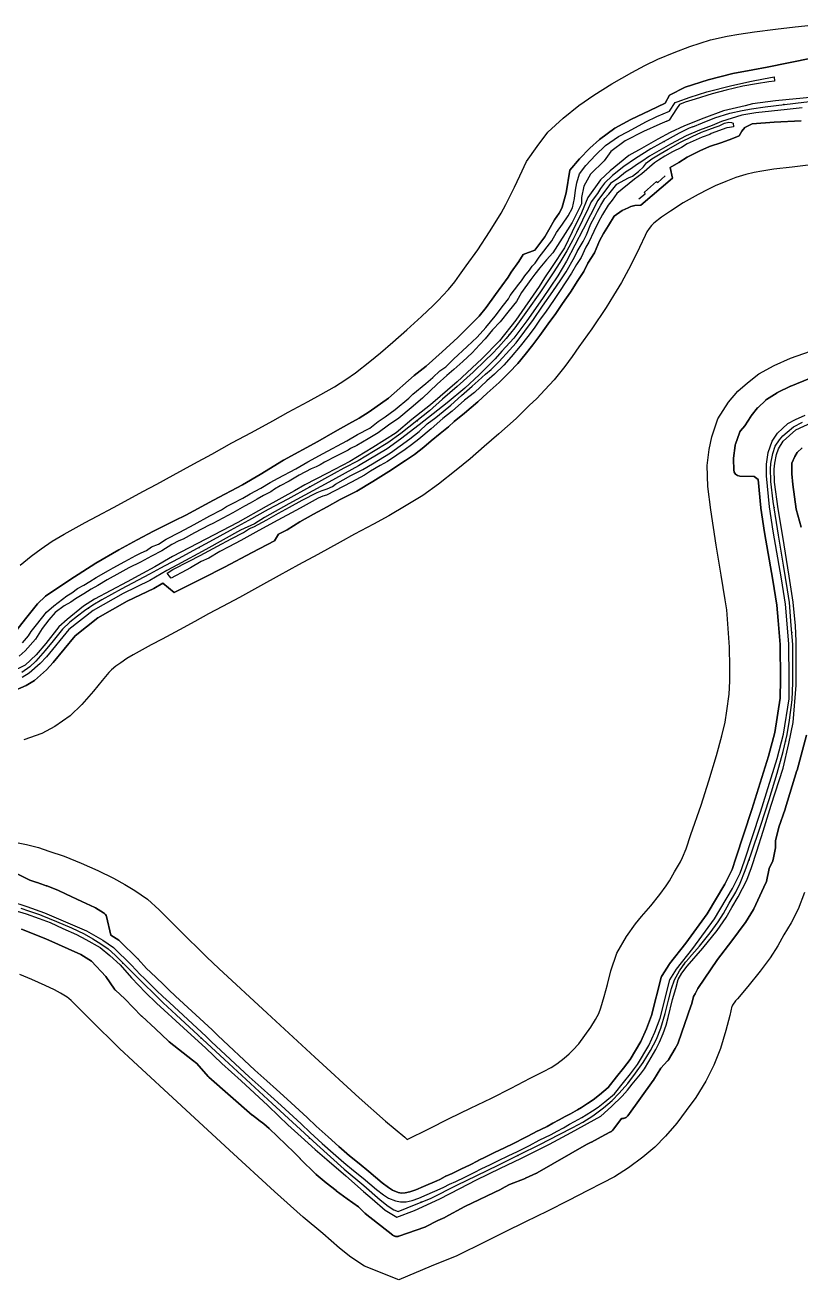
# Model space of a CAD drawing. Header units: inches. Extents: x 91426 to 118597, y 433843 to 446922.
# Drawn here: x 104049 to 104664, y 442571 to 443565 of the extents above; entities that cross this region are included whole.
import ezdxf

# ---------------------------------------------------------------- set-up
doc = ezdxf.new("R2010")
doc.units = ezdxf.units.IN
doc.header["$MEASUREMENT"] = 0
for name, color, linetype, true_color in [('As_waterkering_PWK', 7, 'Continuous', 0x8b0648), ('Beschermingszone_PWK', 7, 'Continuous', 0xde06d3), ('Kernzone_PWK', 7, 'Continuous', 0x33065f), ('Kruinlijnen_PWK', 7, 'Continuous', 0xda0676), ('Kunstwerken_PWK', 7, 'Continuous', 0x2f0602), ('Leggerbermen_PWK', 7, 'Continuous', 0xd60719), ('Referentiepunten_PWK', 7, 'Continuous', 0x7e0730)]:
    doc.layers.add(name, color=color, linetype=linetype, true_color=true_color)

msp = doc.modelspace()

# ---------------------------------------------------------------- linework, layer by layer
at = {"layer": 'As_waterkering_PWK'}
for points in [[(104578.0568, 443484.3837), (104575.2113, 443483.21), (104567.4061, 443479.3735), (104560.139, 443475.359), (104544.9165, 443467.0704), (104532.8779, 443459.3974), (104523.6175, 443453.0474), (104514.6216, 443445.9037), (104508.1393, 443439.8182), (104504.9864, 443435.6427), (104502.528, 443431.59)], [(104502.528, 443431.59), (104497.701, 443424.9293), (104495.307, 443419.8422), (104490.8091, 443410.4494), (104486.0466, 443400.6598), (104483.1362, 443394.839), (104478.2414, 443386.1077), (104472.8174, 443376.9796), (104467.5257, 443368.6452), (104457.0747, 443352.9024), (104447.285, 443339.2764), (104441.9934, 443331.868), (104437.0986, 443325.1211), (104430.2194, 443316.6545), (104424.2663, 443310.0399), (104419.1069, 443304.6159), (104413.9475, 443299.7211), (104404.1579, 443290.1961), (104391.3256, 443278.819), (104379.9485, 443268.7648), (104369.4974, 443259.6366), (104359.5755, 443251.5668), (104346.7432, 443241.5126), (104336.5567, 443234.2366), (104325.1796, 443227.2251), (104312.8764, 443219.9491), (104301.6316, 443213.9959), (104286.2858, 443205.7938), (104274.3795, 443199.1792), (104257.1815, 443189.6542), (104241.7034, 443181.4521), (104226.0929, 443172.7208), (104211.6731, 443164.7833), (104195.1366, 443155.7875), (104181.9074, 443148.6437), (104170.7949, 443142.6906), (104159.8147, 443136.7374), (104156.3755, 443134.8683)], [(104640.3779, 443220.0264), (104640.4225, 443220.3836), (104641.6131, 443225.8075), (104643.4652, 443231.4961), (104646.7725, 443236.6555), (104649.4184, 443239.8305), (104652.858, 443242.7409), (104658.0173, 443246.7097), (104665.0288, 443250.5461)], [(104575.1872, 442826.1237), (104575.555, 442826.56), (104583.4047, 442835.5463), (104591.8714, 442846.262), (104598.2214, 442854.861), (104602.587, 442861.6079), (104606.9527, 442869.5454), (104612.2443, 442878.2766), (104615.8162, 442885.4204), (104619.785, 442895.4746), (104624.0183, 442907.91), (104632.0881, 442931.3257), (104638.7027, 442951.6987), (104644.9204, 442972.7331), (104649.6829, 442989.7987), (104652.858, 443003.2925), (104654.71, 443014.6696), (104656.8267, 443030.6769), (104657.4882, 443044.1707), (104657.4882, 443056.7385), (104657.3559, 443074.5979), (104656.1652, 443089.5469), (104654.71, 443107.8031), (104653.1225, 443117.8573), (104649.9475, 443137.4365), (104645.9788, 443160.9845), (104641.8777, 443187.8398), (104640.0256, 443203.5825), (104639.6288, 443214.0336), (104640.3779, 443220.0264)], [(104156.3755, 443134.8683), (104147.6438, 443130.1228), (104134.2823, 443122.9791), (104125.1542, 443118.2166), (104109.9406, 443109.7499), (104102.7969, 443105.5165), (104096.1823, 443101.0186), (104090.4937, 443096.9176), (104084.6729, 443092.155), (104078.7197, 443086.5988), (104071.3114, 443077.4706), (104065.0937, 443069.7977), (104057.6853, 443061.331), (104052.9228, 443056.7008), (104046.5728, 443052.3352)], [(104045.638, 442865.7089), (104051.8557, 442863.5922), (104060.5709, 442860.6509)], [(104060.5709, 442860.6509), (104062.4391, 442860.0204), (104073.9485, 442855.2578), (104085.8547, 442850.0985), (104095.7766, 442845.3359), (104102.6558, 442841.3672), (104109.1381, 442837.3984), (104114.959, 442833.562), (104120.3829, 442828.4026), (104135.9934, 442812.9244), (104158.483, 442790.6994), (104168.6695, 442781.3067), (104207.0341, 442745.8524), (104244.8696, 442710.9273), (104280.1916, 442678.5158), (104302.0197, 442659.0689), (104317.4979, 442646.2366), (104330.4625, 442634.8595), (104336.6802, 442629.8324), (104341.3105, 442626.7897), (104344.6178, 442625.4668), (104351.7615, 442628.5095), (104370.8116, 442636.1824), (104391.3168, 442646.3689), (104406.9273, 442654.1741), (104423.8606, 442662.2439), (104440.794, 442670.5783), (104456.9336, 442678.6481), (104472.1472, 442686.5856), (104483.1274, 442692.1419), (104490.9326, 442696.3752), (104498.8701, 442701.27), (104507.3368, 442707.7523), (104514.216, 442713.4409), (104519.9046, 442719.2617), (104526.6514, 442726.9347), (104532.7369, 442735.1368), (104538.9546, 442743.6035), (104544.7754, 442753.1285), (104549.2734, 442761.8597), (104552.713, 442770.7233), (104556.1525, 442782.365), (104558.9307, 442792.9483), (104561.1796, 442802.0765), (104563.5609, 442809.088), (104567.6619, 442816.0994), (104572.4245, 442822.8463), (104575.1872, 442826.1237)]]:
    msp.add_lwpolyline(points, dxfattribs=at)
msp.add_polyline3d([(104578.0568, 443484.3837, 0), (104585.7947, 443487.5756, 0), (104595.5843, 443491.4121, 0), (104607.4906, 443495.1163, 0), (104617.1479, 443497.2329, 0), (104624.5562, 443498.5559, 0), (104635.4042, 443500.2757, 0), (104650.8823, 443502.1277, 0), (104666.0959, 443503.9798, 0), (104678.5313, 443505.3027, 0), (104681.3208, 443505.6292, 0)], dxfattribs=at)
at = {"layer": 'Beschermingszone_PWK'}
for points in [[(104045.1642, 443137.3534), (104053.9184, 443144.516), (104061.7624, 443150.171), (104070.6023, 443156.1821), (104080.0524, 443161.7821), (104096.6834, 443171.0377), (104106.2598, 443176.034), (104119.1733, 443182.9383), (104131.1905, 443189.4694), (104142.3294, 443195.5085), (104153.4862, 443201.4854), (104166.5461, 443208.5377), (104182.8701, 443217.418), (104196.9812, 443225.1856), (104213.0081, 443234.1497), (104228.5971, 443242.4106), (104245.2752, 443251.6477), (104257.5733, 443258.48), (104273.4536, 443266.9677), (104283.5523, 443272.3141), (104294.1663, 443278.5912), (104303.3417, 443284.2458), (104310.786, 443289.5631), (104322.1406, 443298.4595), (104330.8211, 443305.5197), (104340.3473, 443313.84), (104351.5574, 443323.7467), (104363.3131, 443334.1692), (104372.3774, 443342.9885), (104376.6944, 443347.0842), (104380.2223, 443350.793), (104384.6081, 443355.666), (104389.4969, 443361.6831), (104393.298, 443366.9225), (104398.509, 443374.2178), (104407.7001, 443387.0108), (104417.2003, 443401.3213), (104421.6893, 443408.3915), (104426.2742, 443416.1074), (104430.1053, 443422.9413), (104432.2351, 443427.201), (104436.774, 443436.5308), (104441.1043, 443445.5735), (104446.4317, 443456.8944), (104454.7818, 443468.7236), (104463.3413, 443480.0593), (104475.365, 443491.3468), (104487.9514, 443501.3419), (104499.7785, 443509.4519), (104514.0494, 443518.5476), (104529.9251, 443527.4873), (104540.2779, 443532.8955), (104550.5113, 443537.9255), (104563.4068, 443543.2449), (104575.7004, 443548.0626), (104592.1274, 443553.1733), (104605.4468, 443556.0926), (104614.5841, 443557.7243), (104627.1394, 443559.7147), (104643.6926, 443561.6954), (104659.2965, 443563.5951), (104671.8707, 443564.9327)], [(104672.252, 443538.8721), (104637.152, 443531.5103), (104625.6024, 443529.4104), (104609.9358, 443526.7322), (104590.4282, 443521.6199), (104572.1703, 443515.8974), (104559.6097, 443509.385), (104556.2214, 443503.0061), (104544.0836, 443497.3496), (104529.1481, 443490.1486), (104516.3159, 443483.3229), (104504.1501, 443474.4751), (104496.5718, 443467.4479), (104488.3062, 443459.0468), (104480.6651, 443450.183), (104477.7024, 443432.1248), (104474.531, 443420.649), (104473.3733, 443417.9124), (104472.1815, 443416.0706), (104468.5479, 443410.6875), (104463.965, 443402.8697), (104460.789, 443397.4069), (104452.9229, 443386.721), (104443.6975, 443383.3974), (104440.4177, 443377.7007), (104434.1688, 443369.3245), (104431.9154, 443365.2155), (104421.9128, 443351.7055), (104414.4563, 443341.371), (104408.76, 443334.5353), (104391.9223, 443317.6976), (104379.4552, 443306.1492), (104366.912, 443294.9126), (104357.2696, 443287.3836), (104337.1228, 443269.607), (104321.8193, 443258.8427), (104313.8654, 443253.7112), (104305.6466, 443249.2756), (104294.7617, 443243.0366), (104280.9193, 443235.2586), (104253.8392, 443220.5238), (104235.4021, 443209.1167), (104221.2464, 443200.9903), (104198.419, 443188.719), (104176.4312, 443176.8692), (104167.6297, 443172.6654), (104150.7332, 443164.1507), (104137.9684, 443157.3694), (104123.4671, 443149.5201), (104105.0581, 443138.8482), (104084.5292, 443125.7844), (104065.3878, 443112.709), (104058.8801, 443106.7796), (104049.3523, 443094.8018), (104038.0452, 443080.2455)], [(104041.5193, 443038.2987), (104049.9719, 443042.1542), (104056.5139, 443046.1097), (104066.0222, 443054.3215), (104071.324, 443060.1964), (104088.6623, 443081.4165), (104106.8194, 443095.5665), (104129.9809, 443108.6914), (104151.1918, 443118.8991), (104158.2302, 443123.0181), (104167.1236, 443115.6943), (104190.0143, 443127.0638), (104207.134, 443135.6901), (104229.0116, 443147.2256), (104246.6059, 443156.5902), (104249.8769, 443161.8238), (104256.7848, 443165.2778), (104266.6835, 443171.5648), (104277.4931, 443177.6859), (104288.479, 443183.5098), (104298.8694, 443189.4284), (104312.0383, 443195.9463), (104324.5268, 443203.6006), (104337.3037, 443211.3721), (104350.5135, 443220.266), (104357.6679, 443224.9907), (104365.0397, 443230.7243), (104370.904, 443235.6556), (104378.0391, 443241.4694), (104384.4682, 443246.8269), (104389.1193, 443250.9466), (104397.1365, 443257.7809), (104407.781, 443266.6956), (104415.1258, 443273.3727), (104424.7076, 443282.023), (104432.7721, 443289.8187), (104439.6202, 443296.9407), (104445.2047, 443304.0234), (104451.3003, 443311.8417), (104456.9313, 443319.0815), (104463.5711, 443328.5101), (104469.5626, 443336.4987), (104474.908, 443344.5168), (104481.14, 443353.5335), (104487.1283, 443362.7154), (104491.8049, 443369.8678), (104494.9917, 443376.5071), (104500.1874, 443384.6456), (104504.2345, 443394.0891), (104507.3438, 443399.9345), (104511.3781, 443406.1811), (104515.7756, 443413.5499), (104522.1941, 443418.0872), (104527.0336, 443420.2776), (104529.0029, 443421.4137), (104532.0981, 443422.1201), (104536.9274, 443422.299), (104562.1177, 443443.6257), (104560.2017, 443452.2108), (104560.2218, 443452.2709), (104567.1138, 443456.2554), (104573.5889, 443460.27), (104583.7435, 443465.283), (104591.3961, 443468.7268), (104601.0911, 443472.0876), (104609.0465, 443474.7844), (104615.019, 443477.289), (104616.894, 443481.0389), (104619.3015, 443483.8394), (104625.0691, 443486.7231), (104642.5258, 443487.9646), (104663.9436, 443489.2071)], [(104671.7621, 443454.3005), (104656.8738, 443452.488), (104642.2915, 443450.7431), (104632.8663, 443449.2489), (104626.8988, 443448.1832), (104620.2932, 443446.7354), (104612.1542, 443444.2033), (104604.4513, 443441.1846), (104595.7947, 443437.6138), (104590.013, 443434.7719), (104582.3905, 443430.79), (104570.6391, 443424.1727), (104560.4608, 443417.6854), (104553.3392, 443412.8021), (104547.3355, 443408.0344), (104545.471, 443406.2841), (104543.6302, 443403.8462), (104541.8573, 443401.3346), (104540.476, 443398.3994), (104535.8384, 443388.715), (104530.8895, 443378.5422), (104527.3286, 443371.4204), (104521.5473, 443361.1079), (104515.4241, 443350.803), (104509.4635, 443341.4151), (104498.2201, 443324.4788), (104487.9318, 443310.1585), (104482.5728, 443302.656), (104476.7666, 443294.6529), (104468.2288, 443284.1448), (104460.9695, 443276.0789), (104454.4506, 443269.2257), (104448.5892, 443263.6649), (104438.1952, 443253.5518), (104424.4657, 443241.3792), (104412.9494, 443231.2021), (104401.7276, 443221.4007), (104390.7713, 443212.4896), (104376.7075, 443201.4706), (104364.2358, 443192.5622), (104351.024, 443184.42), (104337.3133, 443176.3115), (104325.1133, 443169.8528), (104310.2129, 443161.8887), (104298.6331, 443155.4555), (104281.0019, 443145.6906), (104265.6162, 443137.5374), (104250.3527, 443129.0002), (104235.6756, 443120.9211), (104218.9621, 443111.8289), (104205.5918, 443104.6089), (104194.5162, 443098.6756), (104183.6681, 443092.7941), (104171.3693, 443086.11), (104157.6344, 443078.7666), (104148.8799, 443074.199), (104134.8475, 443066.3896), (104129.6256, 443063.2952), (104124.8655, 443060.0583), (104120.9731, 443057.2522), (104117.5967, 443054.4897), (104115.3636, 443052.4054), (104110.1462, 443045.9768), (104103.3451, 443037.584), (104093.9857, 443026.8876), (104084.7397, 443017.8984), (104072.7353, 443009.6454), (104062.2767, 443003.9679), (104048.1508, 442999.0114)], [(104042.1992, 442917.6748), (104050.1589, 442916.1175), (104059.7824, 442913.7116), (104067.9068, 442910.9459), (104080.0119, 442906.8604), (104093.4488, 442901.3003), (104106.6209, 442895.5924), (104119.1214, 442889.5921), (104128.2071, 442884.3504), (104135.9573, 442879.6054), (104146.193, 442872.8592), (104155.2193, 442864.2731), (104171.1684, 442848.4591), (104193.0132, 442826.8714), (104202.5841, 442818.0463), (104240.9587, 442782.5829), (104278.7292, 442747.7178), (104313.726, 442715.6046), (104334.6162, 442696.9933), (104349.9501, 442684.2806), (104351.8651, 442682.6001), (104369.0139, 442691.1191), (104384.9898, 442699.1071), (104402.0646, 442707.2443), (104418.5735, 442715.3698), (104434.1874, 442723.1767), (104449.2944, 442731.0586), (104459.9159, 442736.4334), (104465.872, 442739.6638), (104470.478, 442742.5042), (104476.1965, 442746.8824), (104480.3097, 442750.2836), (104483.2252, 442753.267), (104487.7328, 442758.3933), (104492.5091, 442764.8309), (104497.3976, 442771.4876), (104501.1612, 442777.6462), (104503.6154, 442782.4102), (104505.3496, 442786.8791), (104507.9851, 442795.7992), (104510.473, 442805.2771), (104513.1451, 442816.1225), (104517.8451, 442829.9615), (104525.5814, 442843.188), (104532.8129, 442853.4327), (104537.6092, 442859.1224), (104544.9372, 442867.5115), (104552.1341, 442876.6201), (104557.0821, 442883.3205), (104559.6376, 442887.2699), (104563.6482, 442894.5619), (104568.4315, 442902.4544), (104570.1139, 442905.8191), (104572.838, 442912.7202), (104576.7162, 442924.1123), (104584.6704, 442947.1928), (104590.9417, 442966.5082), (104596.8632, 442986.5407), (104601.2472, 443002.2499), (104603.7877, 443013.0472), (104605.2395, 443021.9654), (104606.9877, 443035.1859), (104607.4882, 443045.3955), (104607.4882, 443056.5533), (104607.3706, 443072.425), (104605.0212, 443101.9095), (104603.7506, 443109.9564), (104600.6171, 443129.2798), (104596.61, 443153.0552), (104592.3208, 443181.1428), (104590.1368, 443199.7067), (104589.5104, 443216.2), (104591.0933, 443228.8624), (104593.3053, 443238.9393), (104597.9083, 443253.0771), (104606.3631, 443266.2667), (104613.7959, 443275.1861), (104621.4496, 443281.6623), (104630.6099, 443288.7087), (104642.7489, 443295.3507), (104655.5914, 443301.1206), (104671.3435, 443306.6551)], [(104663.8993, 443167.3793), (104660.0551, 443181.5482), (104657.3372, 443201.2212), (104656.5772, 443209.7081), (104656.6927, 443218.022), (104658.9194, 443223.4297), (104660.9531, 443226.4804), (104664.924, 443230.1108)], [(104046.3689, 442849.0196), (104065.5657, 442841.547), (104093.2083, 442829.0296), (104101.8411, 442823.7592), (104113.0628, 442811.6773), (104119.9538, 442801.5677), (104120.1185, 442801.3401), (104120.3261, 442801.0872), (104120.5498, 442800.8484), (104120.7075, 442800.6974), (104128.0933, 442793.9302), (104141.3532, 442780.2764), (104141.4046, 442780.2243), (104141.5635, 442780.0722), (104152.5111, 442770.0478), (104162.7978, 442760.2887), (104162.9424, 442760.1568), (104163.1636, 442759.9738), (104181.8085, 442745.4281), (104185.303, 442742.6783), (104194.1998, 442732.3434), (104194.2299, 442732.3088), (104194.4536, 442732.07), (104194.6924, 442731.8463), (104194.7017, 442731.8381), (104228.9653, 442701.9402), (104229.2089, 442701.7408), (104229.2355, 442701.7206), (104234.1303, 442698.0164), (104234.2423, 442697.934), (104238.2726, 442695.0567), (104242.4552, 442691.2152), (104262.1747, 442672.2686), (104267.0883, 442667.3728), (104267.1201, 442667.3415), (104279.5555, 442655.1706), (104279.7561, 442654.9847), (104279.8202, 442654.9294), (104287.6255, 442648.3148), (104287.7838, 442648.1861), (104295.589, 442642.1007), (104295.6195, 442642.0771), (104295.6931, 442642.0217), (104304.2921, 442635.6717), (104304.3345, 442635.6408), (104313.2111, 442629.2286), (104318.2389, 442624.3265), (104318.4327, 442624.1473), (104318.6439, 442623.972), (104340.557, 442606.7875), (104340.5987, 442606.7552), (104340.8646, 442606.5647), (104341.1425, 442606.3919), (104341.4311, 442606.2376), (104341.7291, 442606.1026), (104342.0353, 442605.9873), (104342.3484, 442605.8924), (104342.667, 442605.8181), (104342.9899, 442605.7648), (104343.3155, 442605.7327), (104343.6425, 442605.722), (104343.9695, 442605.7327), (104344.2951, 442605.7648), (104344.618, 442605.8181), (104344.9366, 442605.8924), (104345.2497, 442605.9873), (104345.2874, 442606.0003), (104365.7927, 442613.144), (104366.0612, 442613.2463), (104366.3592, 442613.3813), (104366.4076, 442613.4055), (104376.2311, 442618.3828), (104381.6868, 442620.8509), (104381.8373, 442620.922), (104382.0298, 442621.0222), (104397.5639, 442629.5399), (104426.2763, 442643.2375), (104426.3348, 442643.2659), (104426.5866, 442643.3991), (104432.8359, 442646.9368), (104445.29, 442651.7571), (104445.3986, 442651.8006), (104445.5285, 442651.8566), (104454.3921, 442655.8253), (104454.5602, 442655.9043), (104454.8428, 442656.0551), (104493.9701, 442678.5734), (104497.6433, 442680.3467), (104497.681, 442680.3651), (104497.8141, 442680.4332), (104508.5271, 442686.1205), (104513.0226, 442688.5003), (104513.1832, 442688.5892), (104513.4611, 442688.762), (104513.727, 442688.9525), (104513.9799, 442689.1601), (104514.2187, 442689.3838), (104514.4424, 442689.6226), (104514.65, 442689.8755), (104514.671, 442689.9032), (104521.59, 442699.0512), (104523.2556, 442699.2891), (104523.5241, 442699.335), (104523.8427, 442699.4093), (104524.1558, 442699.5042), (104524.462, 442699.6195), (104524.76, 442699.7545), (104525.0486, 442699.9088), (104525.3265, 442700.0816), (104525.5924, 442700.2721), (104525.8453, 442700.4797), (104526.0841, 442700.7034), (104526.3078, 442700.9422), (104526.5154, 442701.1951), (104526.5965, 442701.3038), (104546.878, 442729.2749), (104546.9874, 442729.4321), (104547.1176, 442729.6375), (104552.783, 442739.0799), (104558.2173, 442744.7613), (104558.3633, 442744.9207), (104558.5709, 442745.1736), (104558.7614, 442745.4395), (104558.9253, 442745.702), (104564.0847, 442754.5655), (104564.0936, 442754.5809), (104564.1048, 442754.6003), (104566.2214, 442758.3045), (104566.3645, 442758.5737), (104566.4995, 442758.8717), (104566.6022, 442759.1413), (104576.9319, 442788.8146), (104576.9445, 442788.8512), (104577.0394, 442789.1643), (104577.044, 442789.1817), (104578.7536, 442795.6549), (104579.9126, 442797.9729), (104582.2677, 442802.0633), (104597.686, 442825.06), (104609.0883, 442839.7388), (104609.1064, 442839.7623), (104609.1752, 442839.8541), (104619.6263, 442854.1416), (104619.748, 442854.3157), (104619.8246, 442854.4339), (104626.3069, 442864.7527), (104626.4031, 442864.9124), (104626.5574, 442865.201), (104626.6076, 442865.306), (104636.1389, 442885.8244), (104636.2237, 442886.0174), (104636.339, 442886.3236), (104636.4339, 442886.6367), (104636.4856, 442886.8476), (104638.7539, 442897.0699), (104641.4663, 442903.2342), (104641.5091, 442903.3345), (104641.6244, 442903.6407), (104641.7193, 442903.9538), (104641.7899, 442904.2537), (104643.6419, 442913.3818), (104643.6456, 442913.4005), (104643.6989, 442913.7234), (104643.731, 442914.049), (104643.7417, 442914.376), (104643.7417, 442918.9266), (104646.4551, 442929.9033), (104651.2817, 442944.122), (104651.3263, 442944.2602), (104660.719, 442974.8197), (104660.7693, 442974.9946), (104660.7709, 442975.0004), (104668.1792, 443002.7817)], [(104666.732, 442878.229), (104661.5186, 442865.0217), (104656.0572, 442854.0989), (104650.2571, 442844.5288), (104645.5365, 442835.9459), (104639.3607, 442826.4015), (104631.6086, 442815.9039), (104621.8722, 442803.5812), (104613.5008, 442793.9976), (104612.036, 442792.2599), (104609.7425, 442789.0109), (104609.2767, 442788.2144), (104609.2142, 442788.0305), (104607.3883, 442780.6196), (104604.32, 442768.9307), (104600.0763, 442754.5675), (104594.9314, 442741.3093), (104588.3897, 442728.6108), (104580.5116, 442715.7193), (104572.9647, 442705.4427), (104565.5701, 442695.476), (104556.5839, 442685.2565), (104548.1224, 442676.5981), (104538.4772, 442668.6223), (104527.2622, 442660.0359), (104515.9933, 442653.0867), (104506.3389, 442647.8504), (104494.9999, 442642.1126), (104479.6798, 442634.1195), (104463.0145, 442625.7869), (104445.6566, 442617.2435), (104428.8647, 442609.2412), (104413.6197, 442601.6186), (104391.3056, 442590.5336), (104370.9002, 442582.3147), (104345.2168, 442571.3755), (104318.0625, 442582.2372), (104307.1612, 442589.401), (104298.2416, 442596.6125), (104285.0458, 442608.1925), (104269.4233, 442621.1445), (104246.6571, 442641.4271), (104211.0101, 442674.1369), (104173.1096, 442709.122), (104134.7549, 442744.567), (104123.9528, 442754.5274), (104100.8183, 442777.3897), (104085.5466, 442792.532), (104083.725, 442794.2648), (104082.319, 442795.1914), (104077.1046, 442798.3839), (104072.4318, 442801.0798), (104065.0885, 442804.6045), (104054.4481, 442809.2154), (104044.8662, 442813.1803)]]:
    msp.add_lwpolyline(points, dxfattribs=at)
msp.add_lwpolyline([(104670.6122, 443285.1701), (104655.7921, 443279.1324, 0.01774585), (104655.4685, 443278.9869), (104645.3785, 443274.0149, 0.02691223), (104644.9095, 443273.7516), (104636.4446, 443268.3798, 0.05117871), (104635.643, 443267.7476), (104629.9031, 443262.1817, 0.02842722), (104629.5184, 443261.7637), (104624.4142, 443255.5428, 0.02873642), (104624.076, 443255.0787), (104619.2994, 443247.6624), (104615.9683, 443243.5491, 0.08556307), (104615.1389, 443242.0665), (104611.9639, 443233.0706, 0.05173117), (104611.7228, 443232.0673), (104610.3999, 443222.1454, 0.04084618), (104610.3584, 443221.3309), (104610.6229, 443212.7319, 0.39426253), (104615.4313, 443207.8892), (104626.8094, 443207.4582), (104629.8701, 443205.2038), (104632.0515, 443182.6482, 0.0137983), (104632.0856, 443182.3744), (104635.0138, 443163.208), (104641.4857, 443125.3785), (104644.6201, 443105.6582), (104645.7855, 443093.4863), (104647.3484, 443074.4715), (104647.6099, 443047.0073), (104647.4827, 443032.1199), (104643.1214, 443004.9257), (104638.2211, 442986.0987), (104625.0566, 442943.9725), (104612.3908, 442905.3149), (104609.2525, 442896.2767), (104603.4762, 442884.7241), (104589.6241, 442861.1627), (104572.5686, 442837.988), (104559.7417, 442821.5907, 0.02352534), (104559.4697, 442821.2071), (104553.8205, 442812.3888, 0.0803321), (104553.185, 442810.9244), (104545.5299, 442780.832), (104541.526, 442770.262), (104537.0162, 442760.24), (104528.4165, 442745.8229), (104523.2696, 442738.9615), (104517.7929, 442732.1375), (104511.055, 442723.6941), (104504.124, 442717.8223), (104499.1647, 442713.8547), (104494.8251, 442711.003), (104490.0666, 442707.9165), (104486.6947, 442705.9183), (104481.1847, 442702.843), (104477.0899, 442700.7295), (104472.2689, 442698.0512), (104467.3741, 442695.4053), (104462.76, 442692.842), (104453.2527, 442688.2837, 0.01094482), (104453.0575, 442688.1847), (104445.3782, 442684.0803), (104436.1599, 442679.2764), (104428.8488, 442675.882), (104421.0846, 442672.1337), (104414.2428, 442668.7128), (104408.068, 442665.8224, 0.01076804), (104407.875, 442665.7269), (104401.8709, 442662.5944), (104394.432, 442659.0707), (104387.4264, 442655.6978), (104382.4588, 442653.606, 0.02776792), (104381.9601, 442653.3626), (104377.6852, 442650.9737), (104375.2394, 442649.9255), (104364.7641, 442645.4172), (104358.6623, 442642.7477), (104353.8605, 442641.108), (104350.1751, 442640.2656), (104347.2379, 442640.1108), (104344.7827, 442640.6691), (104340.2872, 442642.4888), (104336.9715, 442644.5208), (104331.9626, 442648.3081), (104321.3599, 442657.2092), (104313.8004, 442663.4424), (104306.2064, 442669.7271), (104297.815, 442677.0696), (104289.2768, 442684.5569), (104279.8471, 442693.2008), (104272.7033, 442699.9477), (104256.7731, 442714.5505), (104248.385, 442722.1397), (104240.7092, 442728.8891), (104231.2608, 442737.4188), (104201.758, 442764.9459), (104197.5821, 442769.122, 0.01004745), (104197.4372, 442769.2612), (104168.275, 442796.1699), (104162.9198, 442801.0026), (104158.1009, 442805.6912), (104148.4783, 442814.9185), (104145.3384, 442818.0584), (104138.6638, 442825.3873, 0.01400939), (104138.4694, 442825.589), (104124.0058, 442839.7848, 0.047583), (104123.2681, 442840.3826), (104117.144, 442844.4463), (104113.5309, 442859.0175, 0.19861394), (104111.2635, 442862.0937), (104104.9134, 442865.9302, 0.02944734), (104104.3927, 442866.2043), (104094.035, 442870.9011), (104081.7066, 442876.8665), (104074.9374, 442879.8449), (104066.2879, 442883.3309, 0.02483776), (104065.8188, 442883.4934), (104064.3988, 442883.9076), (104058.7428, 442886.0443, 0.01161337), (104058.5237, 442886.1213), (104052.7586, 442887.9983), (104038.0508, 442895.2916, 0.0804017)], format="xyb", dxfattribs=at)
at = {"layer": 'Kernzone_PWK'}
for points in [[(104038.0452, 443080.2455), (104049.3523, 443094.8018), (104058.8801, 443106.7796), (104065.3878, 443112.709), (104084.5292, 443125.7844), (104105.0581, 443138.8482), (104123.4671, 443149.5201), (104137.9684, 443157.3694), (104150.7332, 443164.1507), (104167.6297, 443172.6654), (104176.4312, 443176.8692), (104198.419, 443188.719), (104221.2464, 443200.9903), (104235.4021, 443209.1167), (104253.8392, 443220.5238), (104280.9193, 443235.2586), (104294.7617, 443243.0366), (104305.6466, 443249.2756), (104313.8654, 443253.7112), (104321.8193, 443258.8427), (104337.1228, 443269.607), (104357.2696, 443287.3836), (104366.912, 443294.9126), (104379.4552, 443306.1492), (104391.9223, 443317.6976), (104408.76, 443334.5353), (104414.4563, 443341.371), (104421.9128, 443351.7055), (104431.9154, 443365.2155), (104434.1688, 443369.3245), (104440.4177, 443377.7007), (104443.6975, 443383.3974), (104452.9229, 443386.721), (104460.789, 443397.4069), (104463.965, 443402.8697), (104468.5479, 443410.6875), (104472.1815, 443416.0706), (104473.3733, 443417.9124), (104474.531, 443420.649), (104477.7024, 443432.1248), (104480.6651, 443450.183), (104488.3062, 443459.0468), (104496.5718, 443467.4479), (104504.1501, 443474.4751), (104516.3159, 443483.3229), (104529.1481, 443490.1486), (104544.0836, 443497.3496), (104556.2214, 443503.0061), (104559.6097, 443509.385), (104572.1703, 443515.8974), (104590.4282, 443521.6199), (104609.9358, 443526.7322), (104625.6024, 443529.4104), (104637.152, 443531.5103), (104672.252, 443538.8721)], [(104663.9436, 443489.2071), (104642.5258, 443487.9646), (104625.0691, 443486.7231), (104619.3015, 443483.8394), (104616.894, 443481.0389), (104615.019, 443477.289), (104609.0465, 443474.7844), (104601.0911, 443472.0876), (104591.3961, 443468.7268), (104583.7435, 443465.283), (104573.5889, 443460.27), (104567.1138, 443456.2554), (104560.2218, 443452.2709), (104560.2017, 443452.2108), (104562.1177, 443443.6257), (104536.9274, 443422.299), (104532.0981, 443422.1201), (104529.0029, 443421.4137), (104527.0336, 443420.2776), (104522.1941, 443418.0872), (104515.7756, 443413.5499), (104511.3781, 443406.1811), (104507.3438, 443399.9345), (104504.2345, 443394.0891), (104500.1874, 443384.6456), (104494.9917, 443376.5071), (104491.8049, 443369.8678), (104487.1283, 443362.7154), (104481.14, 443353.5335), (104474.908, 443344.5168), (104469.5626, 443336.4987), (104463.5711, 443328.5101), (104456.9313, 443319.0815), (104451.3003, 443311.8417), (104445.2047, 443304.0234), (104439.6202, 443296.9407), (104432.7721, 443289.8187), (104424.7076, 443282.023), (104415.1258, 443273.3727), (104407.781, 443266.6956), (104397.1365, 443257.7809), (104389.1193, 443250.9466), (104384.4682, 443246.8269), (104378.0391, 443241.4694), (104370.904, 443235.6556), (104365.0397, 443230.7243), (104357.6679, 443224.9907), (104350.5135, 443220.266), (104337.3037, 443211.3721), (104324.5268, 443203.6006), (104312.0383, 443195.9463), (104298.8694, 443189.4284), (104288.479, 443183.5098), (104277.4931, 443177.6859), (104266.6835, 443171.5648), (104256.7848, 443165.2778), (104249.8769, 443161.8238), (104246.6059, 443156.5902), (104229.0116, 443147.2256), (104207.134, 443135.6901), (104190.0143, 443127.0638), (104167.1236, 443115.6943), (104158.2302, 443123.0181), (104151.1918, 443118.8991), (104129.9809, 443108.6914), (104106.8194, 443095.5665), (104088.6623, 443081.4165), (104071.324, 443060.1964), (104066.0222, 443054.3215), (104056.5139, 443046.1097), (104049.9719, 443042.1542), (104041.5193, 443038.2987)], [(104664.924, 443230.1108), (104660.9531, 443226.4804), (104658.9194, 443223.4297), (104656.6927, 443218.022), (104656.5772, 443209.7081), (104657.3372, 443201.2212), (104660.0551, 443181.5482), (104663.8993, 443167.3793)], [(104668.1792, 443002.7817), (104660.7709, 442975.0004), (104660.7693, 442974.9946), (104660.719, 442974.8197), (104651.3263, 442944.2602), (104651.2817, 442944.122), (104646.4551, 442929.9033), (104643.7417, 442918.9266), (104643.7417, 442914.376), (104643.731, 442914.049), (104643.6989, 442913.7234), (104643.6456, 442913.4005), (104643.6419, 442913.3818), (104641.7899, 442904.2537), (104641.7193, 442903.9538), (104641.6244, 442903.6407), (104641.5091, 442903.3345), (104641.4663, 442903.2342), (104638.7539, 442897.0699), (104636.4856, 442886.8476), (104636.4339, 442886.6367), (104636.339, 442886.3236), (104636.2237, 442886.0174), (104636.1389, 442885.8244), (104626.6076, 442865.306), (104626.5574, 442865.201), (104626.4031, 442864.9124), (104626.3069, 442864.7527), (104619.8246, 442854.4339), (104619.748, 442854.3157), (104619.6263, 442854.1416), (104609.1752, 442839.8541), (104609.1064, 442839.7623), (104609.0883, 442839.7388), (104597.686, 442825.06), (104582.2677, 442802.0633), (104579.9126, 442797.9729), (104578.7536, 442795.6549), (104577.044, 442789.1817), (104577.0394, 442789.1643), (104576.9445, 442788.8512), (104576.9319, 442788.8146), (104566.6022, 442759.1413), (104566.4995, 442758.8717), (104566.3645, 442758.5737), (104566.2214, 442758.3045), (104564.1048, 442754.6003), (104564.0936, 442754.5809), (104564.0847, 442754.5655), (104558.9253, 442745.702), (104558.7614, 442745.4395), (104558.5709, 442745.1736), (104558.3633, 442744.9207), (104558.2173, 442744.7613), (104552.783, 442739.0799), (104547.1176, 442729.6375), (104546.9874, 442729.4321), (104546.878, 442729.2749), (104526.5965, 442701.3038), (104526.5154, 442701.1951), (104526.3078, 442700.9422), (104526.0841, 442700.7034), (104525.8453, 442700.4797), (104525.5924, 442700.2721), (104525.3265, 442700.0816), (104525.0486, 442699.9088), (104524.76, 442699.7545), (104524.462, 442699.6195), (104524.1558, 442699.5042), (104523.8427, 442699.4093), (104523.5241, 442699.335), (104523.2556, 442699.2891), (104521.59, 442699.0512), (104514.671, 442689.9032), (104514.65, 442689.8755), (104514.4424, 442689.6226), (104514.2187, 442689.3838), (104513.9799, 442689.1601), (104513.727, 442688.9525), (104513.4611, 442688.762), (104513.1832, 442688.5892), (104513.0226, 442688.5003), (104508.5271, 442686.1205), (104497.8141, 442680.4332), (104497.681, 442680.3651), (104497.6433, 442680.3467), (104493.9701, 442678.5734), (104454.8428, 442656.0551), (104454.5602, 442655.9043), (104454.3921, 442655.8253), (104445.5285, 442651.8566), (104445.3986, 442651.8006), (104445.29, 442651.7571), (104432.8359, 442646.9368), (104426.5866, 442643.3991), (104426.3348, 442643.2659), (104426.2763, 442643.2375), (104397.5639, 442629.5399), (104382.0298, 442621.0222), (104381.8373, 442620.922), (104381.6868, 442620.8509), (104376.2311, 442618.3828), (104366.4076, 442613.4055), (104366.3592, 442613.3813), (104366.0612, 442613.2463), (104365.7927, 442613.144), (104345.2874, 442606.0003), (104345.2497, 442605.9873), (104344.9366, 442605.8924), (104344.618, 442605.8181), (104344.2951, 442605.7648), (104343.9695, 442605.7327), (104343.6425, 442605.722), (104343.3155, 442605.7327), (104342.9899, 442605.7648), (104342.667, 442605.8181), (104342.3484, 442605.8924), (104342.0353, 442605.9873), (104341.7291, 442606.1026), (104341.4311, 442606.2376), (104341.1425, 442606.3919), (104340.8646, 442606.5647), (104340.5987, 442606.7552), (104340.557, 442606.7875), (104318.6439, 442623.972), (104318.4327, 442624.1473), (104318.2389, 442624.3265), (104313.2111, 442629.2286), (104304.3345, 442635.6408), (104304.2921, 442635.6717), (104295.6931, 442642.0217), (104295.6195, 442642.0771), (104295.589, 442642.1007), (104287.7838, 442648.1861), (104287.6255, 442648.3148), (104279.8202, 442654.9294), (104279.7561, 442654.9847), (104279.5555, 442655.1706), (104267.1201, 442667.3415), (104267.0883, 442667.3728), (104262.1747, 442672.2686), (104242.4552, 442691.2152), (104238.2726, 442695.0567), (104234.2423, 442697.934), (104234.1303, 442698.0164), (104229.2355, 442701.7206), (104229.2089, 442701.7408), (104228.9653, 442701.9402), (104194.7017, 442731.8381), (104194.6924, 442731.8463), (104194.4536, 442732.07), (104194.2299, 442732.3088), (104194.1998, 442732.3434), (104185.303, 442742.6783), (104181.8085, 442745.4281), (104163.1636, 442759.9738), (104162.9424, 442760.1568), (104162.7978, 442760.2887), (104152.5111, 442770.0478), (104141.5635, 442780.0722), (104141.4046, 442780.2243), (104141.3532, 442780.2764), (104128.0933, 442793.9302), (104120.7075, 442800.6974), (104120.5498, 442800.8484), (104120.3261, 442801.0872), (104120.1185, 442801.3401), (104119.9538, 442801.5677), (104113.0628, 442811.6773), (104101.8411, 442823.7592), (104093.2083, 442829.0296), (104065.5657, 442841.547), (104046.3689, 442849.0196)]]:
    msp.add_lwpolyline(points, dxfattribs=at)
msp.add_lwpolyline([(104038.0508, 442895.2916), (104052.7586, 442887.9983), (104058.5237, 442886.1213, -0.01161334), (104058.7428, 442886.0443), (104064.3988, 442883.9076), (104065.8188, 442883.4934, -0.02483776), (104066.2879, 442883.3309), (104074.9374, 442879.8449), (104081.7066, 442876.8665), (104094.035, 442870.9011), (104104.3927, 442866.2043, -0.02944733), (104104.9134, 442865.9302), (104111.2635, 442862.0937, -0.19861394), (104113.5309, 442859.0175), (104117.144, 442844.4463), (104123.2681, 442840.3826, -0.047583), (104124.0058, 442839.7848), (104138.4694, 442825.589, -0.0140094), (104138.6638, 442825.3873), (104145.3384, 442818.0584), (104148.4783, 442814.9185), (104158.1009, 442805.6912), (104162.9198, 442801.0026), (104168.275, 442796.1699), (104197.4372, 442769.2612, -0.01004745), (104197.5821, 442769.122), (104201.758, 442764.9459), (104231.2608, 442737.4188), (104240.7092, 442728.8891), (104248.385, 442722.1397), (104256.7731, 442714.5505), (104272.7033, 442699.9477), (104279.8471, 442693.2008), (104289.2768, 442684.5569), (104297.815, 442677.0696), (104306.2064, 442669.7271), (104313.8004, 442663.4424), (104321.3599, 442657.2092), (104331.9626, 442648.3081), (104336.9715, 442644.5208), (104340.2872, 442642.4888), (104344.7827, 442640.6691), (104347.2379, 442640.1108), (104350.1751, 442640.2656), (104353.8605, 442641.108), (104358.6623, 442642.7477), (104364.7641, 442645.4172), (104375.2394, 442649.9255), (104377.6852, 442650.9737), (104381.9601, 442653.3626, -0.02776792), (104382.4588, 442653.606), (104387.4264, 442655.6978), (104394.432, 442659.0707), (104401.8709, 442662.5944), (104407.875, 442665.7269, -0.01076803), (104408.068, 442665.8224), (104414.2428, 442668.7128), (104421.0846, 442672.1337), (104428.8488, 442675.882), (104436.1599, 442679.2764), (104445.3782, 442684.0803), (104453.0575, 442688.1847, -0.01094482), (104453.2527, 442688.2837), (104462.76, 442692.842), (104467.3741, 442695.4053), (104472.2689, 442698.0512), (104477.0899, 442700.7295), (104481.1847, 442702.843), (104486.6947, 442705.9183), (104490.0666, 442707.9165), (104494.8251, 442711.003), (104499.1647, 442713.8547), (104504.124, 442717.8223), (104511.055, 442723.6941), (104517.7929, 442732.1375), (104523.2696, 442738.9615), (104528.4165, 442745.8229), (104537.0162, 442760.24), (104541.526, 442770.262), (104545.5299, 442780.832), (104553.185, 442810.9244, -0.0803321), (104553.8205, 442812.3888), (104559.4697, 442821.2071, -0.02352534), (104559.7417, 442821.5907), (104572.5686, 442837.988), (104589.6241, 442861.1627), (104603.4762, 442884.7241), (104609.2525, 442896.2767), (104612.3908, 442905.3149), (104625.0566, 442943.9725), (104638.2211, 442986.0987), (104643.1214, 443004.9257), (104647.4827, 443032.1199), (104647.6099, 443047.0073), (104647.3484, 443074.4715), (104645.7855, 443093.4863), (104644.6201, 443105.6582), (104641.4857, 443125.3785), (104635.0138, 443163.208), (104632.0856, 443182.3744, -0.0137983), (104632.0515, 443182.6482), (104629.8701, 443205.2038), (104626.8094, 443207.4582), (104615.4313, 443207.8892, -0.39426253), (104610.6229, 443212.7319), (104610.3584, 443221.3309, -0.04084618), (104610.3999, 443222.1454), (104611.7228, 443232.0673, -0.05173117), (104611.9639, 443233.0706), (104615.1389, 443242.0665, -0.08556307), (104615.9683, 443243.5491), (104619.2994, 443247.6624), (104624.076, 443255.0787, -0.02873642), (104624.4142, 443255.5428), (104629.5184, 443261.7637, -0.02842723), (104629.9031, 443262.1817), (104635.643, 443267.7476, -0.05117871), (104636.4446, 443268.3798), (104644.9095, 443273.7516, -0.02691221), (104645.3785, 443274.0149), (104655.4685, 443278.9869, -0.01774586), (104655.7921, 443279.1324), (104670.6122, 443285.1701)], format="xyb", dxfattribs=at)
at = {"layer": 'Kruinlijnen_PWK'}
for points in [[(104695.639, 443510.1036), (104643.7805, 443504.9443), (104625.5242, 443502.563), (104619.7034, 443501.1078), (104602.5054, 443497.0067), (104586.895, 443491.3182), (104571.6814, 443485.2328), (104560.3043, 443479.8088), (104550.3824, 443474.5171), (104535.5657, 443466.1827), (104532.2264, 443464.3596), (104527.4639, 443461.5814), (104512.8115, 443449.5139), (104505.0063, 443442.3702), (104495.0844, 443428.4795), (104489.925, 443416.1764), (104482.649, 443401.2274), (104476.4312, 443388.6596), (104466.7739, 443373.7107), (104460.5562, 443364.7148), (104456.3229, 443357.9679), (104437.9343, 443331.3772), (104425.102, 443314.8408), (104410.9467, 443300.5532), (104391.4998, 443282.4292), (104370.2008, 443264.3052), (104355.5164, 443252.6635), (104343.081, 443242.2125), (104324.6924, 443230.4385), (104306.3038, 443219.326), (104288.3121, 443209.9333), (104270.8496, 443200.8051), (104262.6475, 443196.0426), (104240.1578, 443183.8717), (104217.6682, 443171.1717), (104192.2682, 443157.8102), (104165.7778, 443144.0808), (104151.9191, 443135.9821), (104142.1295, 443130.8227), (104130.091, 443124.2081), (104104.1617, 443110.4497), (104095.4305, 443104.7612), (104082.3336, 443094.3101), (104075.8513, 443088.357), (104065.5325, 443075.2601), (104057.8596, 443066.2642), (104049.1283, 443058.0621), (104037.222, 443052.3736)], [(104664.9152, 443499.4169), (104653.009, 443498.2263), (104628.0058, 443495.5805), (104616.8933, 443493.5961), (104600.7723, 443488.5322), (104593.6285, 443485.3572), (104583.4421, 443481.7854), (104572.991, 443477.1551), (104560.4233, 443470.5405), (104543.8868, 443461.2801), (104537.6691, 443456.9145), (104533.5494, 443454.3054), (104529.5806, 443451.395), (104524.9504, 443448.3523), (104518.7513, 443443.553), (104513.0628, 443439.4519), (104502.8763, 443426.0905), (104491.3669, 443403.4685), (104478.0054, 443377.9362), (104471.1262, 443366.4268), (104458.9554, 443348.5674), (104446.6522, 443330.8403), (104436.4657, 443316.9496), (104426.9407, 443306.7631), (104421.5167, 443300.81), (104415.545, 443294.4967), (104408.949, 443288.11), (104397.4396, 443277.3943), (104383.549, 443265.8849), (104361.4562, 443248.4224), (104346.6395, 443237.1776), (104335.9239, 443229.5046), (104313.1696, 443215.8786), (104289.8863, 443203.0463), (104258.1362, 443185.8483), (104238.6893, 443175.1327), (104230.7518, 443169.9733), (104219.9038, 443165.0785), (104192.2548, 443149.6003), (104169.8975, 443137.694), (104161.3561, 443132.9582), (104147.9008, 443125.0837), (104126.734, 443114.8972), (104102.9215, 443101.4035), (104083.7392, 443086.4545), (104066.0121, 443064.7586), (104061.1173, 443059.3346), (104052.386, 443051.794), (104046.6974, 443048.3544)]]:
    msp.add_lwpolyline(points, dxfattribs=at)
for points in [[(104037.6376, 442871.2035, 0), (104050.433, 442867.0936, 0), (104064.5882, 442862.0665, 0), (104097.7935, 442847.6467, 0), (104110.6258, 442840.3707, 0), (104119.2387, 442834.6554, 0), (104133.5262, 442820.6325, 0), (104140.2731, 442813.2242, 0), (104143.5804, 442809.9169, 0), (104153.2377, 442800.6564, 0), (104158.1325, 442795.8939, 0), (104163.5565, 442790.9991, 0), (104192.6607, 442764.1439, 0), (104196.894, 442759.9105, 0), (104226.5274, 442732.2615, 0), (104236.0525, 442723.6625, 0), (104243.7254, 442716.9156, 0), (104252.0598, 442709.375, 0), (104267.9348, 442694.8229, 0), (104275.0786, 442688.076, 0), (104284.6036, 442679.3447, 0), (104293.2026, 442671.8041, 0), (104301.6693, 442664.3957, 0), (104309.3422, 442658.0457, 0), (104316.8828, 442651.828, 0), (104327.5985, 442642.8321, 0), (104333.0224, 442638.7311, 0), (104337.1235, 442636.2176, 0), (104342.6798, 442633.9686, 0), (104346.6346, 442633.0692, 0), (104351.1464, 442633.3071, 0), (104355.7767, 442634.3655, 0), (104361.2006, 442636.2176, 0), (104367.5506, 442638.9957, 0), (104378.0017, 442643.4936, 0), (104380.7798, 442644.6842, 0), (104385.2778, 442647.1978, 0), (104390.3048, 442649.3145, 0), (104397.4486, 442652.754, 0), (104404.9893, 442656.3259, 0), (104411.0747, 442659.5009, 0), (104417.2924, 442662.4114, 0), (104424.1716, 442665.8509, 0), (104431.8445, 442669.5551, 0), (104439.2529, 442672.9947, 0), (104448.6456, 442677.8895, 0), (104456.3185, 442681.9906, 0), (104465.9758, 442686.6208, 0), (104470.7383, 442689.2666, 0), (104475.6331, 442691.9125, 0), (104480.3957, 442694.5583, 0), (104484.4967, 442696.675, 0), (104490.1853, 442699.85, 0), (104493.7571, 442701.9666, 0), (104498.6519, 442705.1416, 0), (104503.2822, 442708.1844, 0), (104508.5738, 442712.4177, 0), (104516.1006, 442718.7944, 0), (104523.2582, 442727.7636, 0), (104528.8006, 442734.6694, 0), (104534.2385, 442741.9188, 0), (104543.2343, 442757.0001, 0), (104547.9968, 442767.5834, 0), (104552.2163, 442778.7226, 0), (104559.8892, 442808.8852, 0), (104565.3132, 442817.3519, 0), (104578.1455, 442833.7561, 0), (104595.4757, 442857.304, 0), (104609.631, 442881.3812, 0), (104615.7164, 442893.552, 0), (104619.0237, 442903.077, 0), (104631.7237, 442941.8386, 0), (104644.9529, 442984.172, 0), (104649.98, 443003.4866, 0), (104654.4779, 443031.5325, 0), (104654.6102, 443047.0107, 0), (104654.3456, 443074.792, 0), (104652.7581, 443094.1066, 0), (104651.5675, 443106.542, 0), (104648.3925, 443126.5181, 0), (104641.9241, 443164.3269, 0), (104639.0137, 443183.377, 0), (104636.6185, 443208.1422, 0), (104636.4862, 443217.4027, 0), (104637.8461, 443226.5396, 0), (104641.0211, 443235.5355, 0), (104645.3867, 443241.8855, 0), (104649.3555, 443245.5896, 0), (104653.5888, 443249.5584, 0), (104659.4097, 443252.7334, 0), (104667.0826, 443256.173, 0)], [(104040.0484, 442864.1275, 0), (104049.9703, 442861.2171, 0), (104060.1567, 442857.6452, 0), (104069.0203, 442854.3379, 0), (104079.0745, 442849.7077, 0), (104089.7441, 442844.9791, 0), (104097.1985, 442840.8442, 0), (104108.5756, 442834.4941, 0), (104116.1162, 442828.2764, 0), (104124.3183, 442820.7358, 0), (104133.3142, 442810.6816, 0), (104144.4267, 442799.0399, 0), (104153.158, 442790.5732, 0), (104174.7215, 442770.8617, 0), (104192.1841, 442754.9867, 0), (104205.0164, 442742.6835, 0), (104220.23, 442729.0575, 0), (104241.529, 442709.346, 0), (104250.1279, 442701.0116, 0), (104257.404, 442694.2647, 0), (104267.8551, 442684.7397, 0), (104278.8353, 442674.5532, 0), (104288.228, 442666.6157, 0), (104303.3093, 442653.6511, 0), (104317.3322, 442641.4802, 0), (104324.1654, 442635.5609, 0), (104334.3519, 442626.6974, 0), (104343.6123, 442621.0088, 0), (104357.6813, 442626.2666, 0), (104377.6574, 442635.5271, 0), (104393.5324, 442643.7292, 0), (104406.8939, 442650.6084, 0), (104425.8116, 442659.8688, 0), (104441.819, 442667.4094, 0), (104464.7055, 442678.9188, 0), (104481.7711, 442688.047, 0), (104505.3191, 442701.1439, 0), (104513.6535, 442708.6845, 0), (104522.1202, 442716.8866, 0), (104526.3535, 442721.6491, 0), (104530.1439, 442726.4455, 0), (104536.6262, 442734.2507, 0), (104539.9796, 442738.4502, 0), (104543.4192, 442744.4033, 0), (104548.8431, 442753.7961, 0), (104551.7536, 442759.4846, 0), (104554.664, 442766.4961, 0), (104557.0452, 442772.9784, 0), (104558.765, 442779.0638, 0), (104562.0723, 442793.3514, 0), (104564.5859, 442802.2149, 0), (104566.6565, 442809.128, 0), (104569.4346, 442814.155, 0), (104573.8003, 442819.8436, 0), (104586.1495, 442833.965, 0), (104597.5266, 442847.9879, 0), (104604.6703, 442858.439, 0), (104609.036, 442866.3765, 0), (104614.1953, 442874.7109, 0), (104620.8962, 442887.9739, 0), (104624.7787, 442897.9943, 0), (104628.8797, 442910.9589, 0), (104633.9068, 442926.7016, 0), (104640.2569, 442947.3392, 0), (104649.7819, 442976.5757, 0), (104654.2798, 442996.1549, 0), (104657.8056, 443012.8575, 0), (104660.1869, 443042.2263, 0), (104660.1006, 443056.8769, 0), (104660.1006, 443077.2498, 0), (104659.5715, 443089.2884, 0), (104657.7194, 443107.9416, 0), (104654.4121, 443128.5791, 0), (104649.385, 443160.0646, 0), (104645.6808, 443182.0251, 0), (104642.9027, 443202.9272, 0), (104642.6381, 443213.2459, 0), (104643.035, 443218.1407, 0), (104644.4902, 443224.8876, 0), (104646.0317, 443229.2871, 0), (104649.6496, 443235.471, 0), (104659.8361, 443244.3346, 0), (104672.4038, 443250.1554, 0)]]:
    msp.add_polyline3d(points, dxfattribs=at)
at = {"layer": 'Kunstwerken_PWK'}
msp.add_lwpolyline([(104535.348, 443427.281), (104540.409, 443431.428), (104539.8, 443432.526), (104549.435, 443441.125), (104550.35, 443440.271), (104556.266, 443445.455)], dxfattribs=at)
at = {"layer": 'Leggerbermen_PWK'}
msp.add_lwpolyline([(104047.0361, 443075.8642), (104051.6663, 443081.4204), (104053.9152, 443084.86), (104058.0163, 443090.0194), (104066.0861, 443100.0736), (104071.9069, 443105.233), (104082.0934, 443112.9059), (104086.1945, 443115.4195), (104090.6924, 443118.7268), (104095.5872, 443121.5049), (104100.3497, 443124.283), (104105.3768, 443127.458), (104115.2987, 443133.0143), (104118.8706, 443135.131), (104128.131, 443140.1581), (104136.73, 443144.9206), (104140.9633, 443147.0372), (104145.1967, 443148.8893), (104149.2977, 443151.7998), (104154.7217, 443154.0487), (104160.9394, 443158.0175), (104171.7873, 443163.4414), (104183.1645, 443169.5269), (104195.5999, 443176.2738), (104204.5957, 443181.1686), (104208.6968, 443183.6821), (104213.4593, 443186.0634), (104221.6614, 443190.2967), (104227.35, 443193.8686), (104235.9489, 443198.3665), (104243.225, 443202.8644), (104249.575, 443206.304), (104263.5979, 443213.7124), (104273.123, 443219.0041), (104285.2938, 443225.7509), (104304.0793, 443235.8051), (104312.546, 443240.8322), (104322.2033, 443245.8593), (104328.9502, 443251.0187), (104334.3741, 443254.7229), (104342.3116, 443260.676), (104353.1596, 443269.4073), (104356.3346, 443272.7146), (104366.6534, 443281.049), (104372.0773, 443285.9438), (104377.7659, 443291.2355), (104382.3961, 443294.2782), (104388.4815, 443300.3636), (104399.3295, 443310.4178), (104407.3993, 443317.9584), (104414.1462, 443325.3668), (104421.5545, 443334.4949), (104428.0368, 443343.0939), (104432.0056, 443348.2533), (104433.4608, 443350.7668), (104440.2077, 443359.7627), (104442.4566, 443362.4085), (104444.9702, 443366.3773), (104448.8067, 443371.0075), (104450.9233, 443374.1825), (104453.3046, 443376.4315), (104456.3473, 443381.0617), (104466.4015, 443394.1586), (104470.2379, 443400.7732), (104475.0005, 443407.2555), (104479.3661, 443414.0024), (104482.938, 443420.2201), (104484.3129, 443427.6115), (104485.1066, 443434.2261), (104486.1649, 443439.9147), (104488.2816, 443447.1908), (104493.441, 443453.6731), (104500.9816, 443462.0074), (104508.9192, 443469.6804), (104519.2379, 443476.6919), (104527.0431, 443480.6606), (104541.0661, 443488.4658), (104549.6651, 443492.5669), (104559.6061, 443496.8263), (104564.0709, 443503.6352), (104565.8812, 443504.2456), (104576.0677, 443507.9498), (104589.1646, 443512.0508), (104609.1407, 443517.0779), (104624.6189, 443520.6498), (104634.1439, 443522.5019), (104642.7428, 443523.9571), (104642.902, 443520.5086), (104638.3465, 443520.1159), (104628.5569, 443518.5284), (104617.8413, 443516.544), (104604.4798, 443513.369), (104593.6318, 443510.5909), (104580.1381, 443506.3575), (104572.0683, 443503.9763), (104567.5312, 443502.0725), (104565.245, 443498.5513), (104559.3394, 443489.5976), (104559.3224, 443489.5242), (104557.4188, 443488.6373), (104557.4678, 443488.7625), (104551.914, 443486.4815), (104539.214, 443480.7929), (104524.6619, 443473.2523), (104513.2848, 443464.7856), (104507.9931, 443457.5095), (104497.0129, 443446.9262), (104491.8535, 443437.2689), (104490.0335, 443428.2991), (104490.0818, 443423.3971), (104482.5559, 443408.5804), (104467.1481, 443384.4995), (104462.2533, 443378.9432), (104456.9616, 443372.7255), (104452.9929, 443367.8307), (104449.9502, 443363.5973), (104442.5418, 443353.1463), (104438.4408, 443346.1348), (104432.6199, 443338.8587), (104425.4762, 443329.9952), (104419.3907, 443323.5129), (104413.5699, 443316.6337), (104409.2043, 443311.7389), (104403.2511, 443305.3889), (104395.9751, 443298.5097), (104388.699, 443292.1597), (104383.275, 443287.3972), (104375.7344, 443280.6503), (104364.0927, 443269.4055), (104354.9646, 443261.9971), (104345.175, 443253.795), (104336.9729, 443248.1065), (104328.7708, 443242.1533), (104320.9655, 443237.3908), (104311.8374, 443231.9669), (104306.9426, 443229.7179), (104304.9582, 443228.2627), (104295.6978, 443223.5002), (104286.3051, 443218.87), (104282.8655, 443216.7533), (104279.6905, 443215.0335), (104275.854, 443213.5783), (104266.1967, 443208.6835), (104258.2592, 443203.921), (104251.2477, 443200.2168), (104246.6175, 443197.4387), (104243.8393, 443195.4543), (104237.8862, 443192.5439), (104232.9914, 443189.6334), (104227.5342, 443186.4434), (104222.904, 443183.9298), (104213.7759, 443178.7704), (104197.8017, 443170.3188), (104195.0236, 443168.9959), (104183.2496, 443162.9105), (104174.2538, 443157.8834), (104170.8142, 443156.5605), (104165.3902, 443153.7823), (104157.5518, 443148.7402), (104149.2174, 443144.3745), (104140.6184, 443139.7443), (104131.2589, 443135.1292), (104124.1151, 443131.2927), (104114.1933, 443125.6041), (104106.7849, 443121.2385), (104101.46, 443118.1807), (104095.5069, 443114.4765), (104088.9255, 443110.6552), (104085.2213, 443107.877), (104080.0619, 443105.0989), (104072.9182, 443099.8072), (104068.0234, 443093.9864), (104062.7317, 443087.2395), (104057.3077, 443078.6405), (104049.1056, 443069.5124), (104044.4754, 443065.1467)], dxfattribs=at)
msp.add_lwpolyline([(104541.452, 443455.8688), (104545.8176, 443459.0438), (104552.2999, 443463.0126), (104558.6499, 443466.5845), (104568.4395, 443472.273), (104577.7, 443476.7709), (104584.976, 443480.0782), (104590.7969, 443482.3272), (104595.9563, 443484.1793), (104599.1313, 443485.1053), (104603.3646, 443487.3543), (104606.6719, 443488.0158), (104608.9209, 443487.8835), (104610.2438, 443487.3543), (104610.3761, 443484.3116), (104607.2011, 443483.9147), (104605.0844, 443483.6501), (104592.649, 443479.0199), (104591.5906, 443478.2262), (104585.6375, 443476.2418), (104573.7312, 443470.8178), (104569.101, 443467.9074), (104562.0895, 443464.6001), (104555.8718, 443461.1605), (104550.977, 443457.9855), (104547.802, 443455.8688), (104537.8801, 443447.2698), (104532.0592, 443443.0365), (104517.904, 443431.5271), (104514.1998, 443426.3677), (104511.0248, 443422.2667), (104506.6592, 443414.9906), (104503.2196, 443408.5083), (104499.78, 443401.4968), (104495.679, 443393.0302), (104493.43, 443389.0614), (104489.5935, 443380.9916), (104485.8894, 443375.4353), (104482.0529, 443368.5561), (104477.555, 443361.677), (104472.5279, 443353.8717), (104468.4268, 443347.7863), (104461.4154, 443337.7321), (104457.3143, 443332.0436), (104452.5518, 443325.0321), (104447.3924, 443318.4175), (104441.4393, 443310.6123), (104434.1632, 443302.1456), (104428.3424, 443295.6633), (104421.0663, 443288.5195), (104414.9809, 443283.2278), (104405.1913, 443274.0997), (104397.2538, 443267.882), (104387.4642, 443259.1507), (104380.1881, 443253.3299), (104370.9277, 443245.2601), (104361.0058, 443237.058), (104355.1849, 443232.6923), (104350.1578, 443228.8559), (104343.5432, 443224.3579), (104336.1349, 443219.4631), (104330.4463, 443216.1558), (104322.9057, 443211.6579), (104318.1432, 443208.6152), (104307.8244, 443203.0589), (104287.8483, 443192.6079), (104284.9379, 443191.8141), (104281.366, 443190.2266), (104267.0785, 443182.4214), (104245.9118, 443171.0443), (104231.8889, 443163.5037), (104219.9826, 443156.7568), (104210.5899, 443151.7297), (104203.4461, 443148.0255), (104194.7148, 443142.8661), (104188.6294, 443140.088), (104180.0304, 443135.1932), (104173.4158, 443131.6213), (104168.2564, 443128.8432), (104164.9261, 443126.9923), (104163.2059, 443128.9036), (104161.6418, 443131.0921), (104166.2721, 443134.0025), (104178.9721, 443140.4849), (104187.8356, 443144.8505), (104201.594, 443152.3911), (104212.4419, 443158.0797), (104222.0993, 443163.2391), (104226.8618, 443166.2818), (104230.3014, 443167.6047), (104240.6201, 443173.2933), (104250.0129, 443178.5849), (104258.6118, 443183.3474), (104268.5337, 443188.7714), (104280.5723, 443194.7245), (104284.541, 443196.312), (104288.5098, 443197.7673), (104292.7431, 443199.6193), (104295.1244, 443201.4714), (104307.163, 443208.2183), (104316.8203, 443213.1131), (104324.4932, 443217.6111), (104338.6484, 443226.3423), (104353.9943, 443237.4548), (104361.2704, 443243.0111), (104367.6204, 443249.0965), (104374.6319, 443254.2559), (104380.3204, 443258.8861), (104386.4058, 443264.0455), (104394.8725, 443271.7185), (104403.2069, 443278.9945), (104408.1017, 443283.3601), (104413.9226, 443288.5195), (104418.2882, 443292.356), (104424.7705, 443298.5737), (104432.9726, 443307.4373), (104438.132, 443313.2581), (104445.0112, 443322.5186), (104452.0226, 443331.9113), (104459.0341, 443342.3623), (104467.2362, 443354.004), (104473.7185, 443363.1322), (104477.8196, 443369.4822), (104484.4342, 443381.2562), (104486.5508, 443385.7541), (104491.3133, 443393.5593), (104493.8269, 443398.851), (104497.3988, 443407.45), (104500.3092, 443412.8739), (104502.6904, 443417.5042), (104505.3363, 443422.2667), (104508.5113, 443427.6906), (104511.554, 443430.9979), (104518.0363, 443438.9355), (104527.2967, 443444.0948), (104530.3395, 443445.2855), (104535.2343, 443448.9896), (104539.203, 443452.6938)], close=True, dxfattribs=at)
at = {"layer": 'Referentiepunten_PWK'}
for p in [(104650.2892, 443502.0567), (104555.5254, 443472.8469), (104487.3017, 443403.2397), (104432.6832, 443319.6868), (104359.6306, 443251.6116), (104274.6485, 443199.3287), (104642.6252, 443182.9446), (104186.9185, 443151.3497), (104099.3102, 443103.1456), (104656.6074, 443083.9952), (104651.5749, 442997.8396), (104622.727, 442904.1168), (104126.5715, 442822.2664), (104571.1324, 442821.0158), (104188.6808, 442762.8134), (104527.7724, 442728.4455), (104274.5775, 442683.6673), (104439.5226, 442669.9525), (104363.0571, 442633.0591)]:
    msp.add_point(p, dxfattribs=at)

doc.saveas('drawing.dxf')
